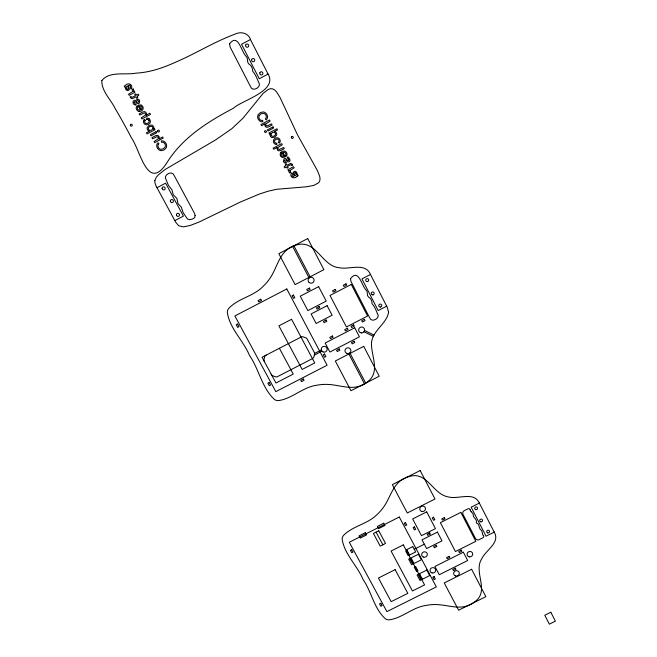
<?xml version="1.0" encoding="UTF-8"?>
<svg xmlns="http://www.w3.org/2000/svg" width="657" height="657" viewBox="0 0 657 657"><rect width="100%" height="100%" fill="white"/><g stroke="black" fill="none" stroke-linecap="round" stroke-linejoin="round"><path stroke-width="0.99" d="M259.26 115.476L260.985 113.842L263.293 113.333A3.375 3.285 74.5 0 1 265.74 114.885A3.794 3.687 74.5 0 1 266.142 115.722L266.274 116.256A2.965 2.883 74.6 0 1 266.036 117.989L265.313 119.007L266.241 119.87L266.898 119.073A4.131 4.024 74.6 0 0 267.53 116.445L267.292 115.353A5.379 5.231 74.4 0 0 266.742 114.195L265.494 112.848A4.607 4.484 74.5 0 0 262.907 111.961L260.353 112.618L258.382 114.384A4.804 4.673 74.4 0 0 258.209 119.254L259.917 121.192A3.893 3.786 74.3 0 0 261.815 121.767L262.841 121.66L262.644 120.346L261.371 120.403A2.653 2.579 74.3 0 1 260.279 119.927L259.269 118.695A3.375 3.285 74.4 0 1 259.244 115.468M280.785 152.588L281.771 151.636A4.377 4.287 76.3 0 1 282.806 151.151L284.161 151.011A3.129 3.071 76.3 0 1 286.082 151.989L286.468 152.49A3.614 3.54 76.2 0 1 286.846 153.278L286.92 153.533A2.948 2.883 76.4 0 1 286.189 156.333L285.352 155.528L285.754 154.953A1.651 1.618 76.4 0 0 285.885 153.96L285.803 153.639A2.48 2.431 76.2 0 0 285.549 153.114A1.93 1.889 76.3 0 0 283.602 152.243L283.027 152.449L285.278 156.826A2.727 2.669 76.3 0 1 284.941 157.031L282.411 157.442A2.661 2.612 76.1 0 1 281.598 157.08L280.523 155.816M127.893 89.138L128.066 89.024A0.912 0.871 60.7 0 0 128.386 88.391L127.565 85.845L126.374 86.855A1.486 1.421 60.8 0 0 126.234 87.365L126.604 88.728A1.027 0.986 60.7 0 0 127.91 89.171M133.19 88.958L132 89.598A4.106 3.926 60.5 0 1 132.312 90.083L132.599 91.159A1.429 1.363 60.8 0 1 132.484 91.651L128.567 94.206L129.199 95.364L134.915 92.309L134.299 91.167L133.297 91.701L133.642 91.027A2.201 2.102 60.9 0 0 133.428 89.327A2.316 2.217 60.9 0 0 133.199 88.974M250.416 39.527L241.562 44.265L259.269 78.774L268.072 74.085M146.306 115.115L149.853 113.218L150.469 114.375L141.896 118.958L141.271 117.8L145.493 115.074A1.371 1.314 59.8 0 0 145.567 114.318L145.468 113.998A2.217 2.127 59.7 0 0 145.172 113.489L144.795 113.144A1.207 1.158 59.9 0 0 144.253 112.955L139.785 115.041L139.169 113.891L143.021 111.838L144.663 111.633A2.045 1.971 59.9 0 1 145.501 112.035L146.018 112.618A2.521 2.423 59.8 0 1 146.371 115.139M153.508 129.051L154.395 128.583L154.995 129.692L147.061 133.921L146.445 132.78L149.459 131.178A2.488 2.398 58.9 0 1 147.562 129.733L147.16 128.797A2.784 2.685 59 0 1 147.201 127.565L149.04 125.413L151.808 125.06A2.677 2.579 59.1 0 1 152.605 125.495L153.073 125.947A3.515 3.384 59 0 1 153.467 126.538A2.488 2.398 59.1 0 1 153.557 129.076M159.06 138.857L162.591 136.976L163.207 138.126L154.666 142.668L154.042 141.526L158.255 138.816A1.355 1.314 58.6 0 0 158.329 138.069L158.23 137.748A2.193 2.119 58.5 0 0 157.935 137.247L157.565 136.902A1.191 1.15 58.6 0 0 157.015 136.713L152.572 138.791L151.956 137.65L155.799 135.613L157.434 135.399A2.028 1.963 58.7 0 1 158.263 135.802L158.78 136.385M156.966 187.721L165.589 183.155L183.402 216.112L174.819 220.637M274.47 131.49L277.492 129.897L276.909 128.764L268.951 132.969L269.526 134.077L270.413 133.609A2.456 2.398 75.2 0 0 270.454 136.081M277.246 147.398L273.714 149.27L273.123 148.129L281.689 143.604L282.272 144.745L278.051 147.439A1.339 1.306 75.7 0 0 277.96 148.178L278.051 148.498A2.16 2.119 75.9 0 0 278.338 148.999L278.691 149.336A1.174 1.15 75.7 0 0 279.233 149.525L283.668 147.464L284.259 148.597L280.416 150.617L278.79 150.823A1.996 1.955 75.6 0 1 277.977 150.428L277.476 149.853M297.243 176.109C295.133 179.271 289.762 177.85 290.903 173.99A2.193 2.16 77.2 0 1 291.716 172.963L292.521 173.908L292.053 175.821L293.285 176.667L293.958 176.109L293.211 172.66A1.733 1.7 77.9 0 1 293.802 171.756L294.139 171.534A1.848 1.823 77.9 0 1 295.223 171.346L296.578 172.175L297.136 173.653A2.267 2.234 77.9 0 1 296.948 174.737L296.989 174.852A4.558 4.484 78.8 0 1 297.58 174.606L298.212 175.69A6.159 6.069 79 0 0 297.243 176.109M370.482 274.47L361.95 278.897L378.186 310.547L386.677 306.162M314.588 353.433L321.33 349.959M314.703 354.936L321.971 351.183M414.238 549.277L424.315 544.21M139.202 111.435L140.582 111.288A4.509 4.328 60.1 0 0 141.616 110.795L142.602 109.834A3.195 3.063 60.1 0 0 142.807 106.533L141.666 105.251A2.743 2.636 60.1 0 0 140.828 104.874L138.266 105.284A2.8 2.694 60 0 0 137.937 105.49L140.327 109.965L139.736 110.171A1.987 1.905 60 0 1 137.732 109.292A2.554 2.456 60.1 0 1 137.469 108.758L137.379 108.421A1.7 1.626 60 0 1 137.485 107.411L137.888 106.828L137.017 106.007A3.03 2.907 60 0 0 136.328 108.857L136.418 109.119A3.72 3.572 60.1 0 0 136.82 109.924L137.231 110.433A3.228 3.096 60 0 0 139.202 111.435M364.536 330.455L374.079 335.136M363.962 331.736L373.447 336.376M145.197 120.247L144.22 119.451A3.047 2.932 59.3 0 0 143.546 122.227L143.628 122.498A3.737 3.597 59.4 0 0 144.064 123.376L144.277 123.656A3.269 3.145 59.4 0 0 146.527 124.855L148.515 124.428L149.977 123.007A3.228 3.104 59.4 0 0 150.289 120.814L150.083 120.174A3.868 3.72 59.4 0 0 149.591 119.319L149.016 118.728M278.453 142.331L279.406 143.119A2.989 2.924 75.7 0 0 280.128 140.376L280.054 140.105A3.663 3.581 75.6 0 0 279.644 139.235L279.447 138.964A3.203 3.129 75.7 0 0 277.238 137.773L275.267 138.192L273.788 139.604A3.162 3.096 75.5 0 0 273.435 141.772L273.624 142.413A3.794 3.704 75.7 0 0 274.092 143.251L274.651 143.842A2.8 2.735 75.5 0 0 276.917 144.359L276.811 143.111A1.84 1.799 75.5 0 1 275.217 142.799L275.004 142.512A2.217 2.168 75.6 0 1 274.798 142.183A1.914 1.872 75.5 0 1 274.716 140.499L275.866 139.358L277.443 139.062A1.922 1.881 75.7 0 1 278.79 140.089A2.349 2.3 75.6 0 1 278.954 140.483L279.028 140.844A1.864 1.823 75.7 0 1 278.445 142.323M471.209 511.704L472.933 513.675A2.776 2.636 -21.3 0 1 473.139 514.234C472.629 518.02 477.655 518.899 476.333 522.89C480.341 524.13 478.148 528.713 481.524 530.503A2.768 2.62 -21.2 0 1 481.852 530.987L482.443 533.517A4.574 4.32 -21.7 0 0 483.338 535.578M265.313 126.292L265.814 126.875A2.02 1.963 74.7 0 0 266.635 127.277L268.261 127.064L272.121 125.035L271.53 123.886L267.07 125.963A1.183 1.158 74.8 0 1 266.528 125.774L266.175 125.438A2.185 2.127 75 0 1 265.888 124.929L265.798 124.608A1.347 1.314 74.8 0 1 265.88 123.861L270.117 121.151L269.526 120.001L260.936 124.551L261.527 125.701L265.075 123.82A2.48 2.423 74.8 0 0 265.346 126.267M295.921 173.12L296.25 174.425A1.421 1.396 77.8 0 1 296.093 174.918L294.911 175.904L294.18 173.44A0.871 0.862 77.9 0 1 294.5 172.824L294.673 172.717A0.986 0.969 77.9 0 1 295.905 173.128M376.091 532.121L382.883 544.801M141.206 109.448L139.465 106.204L140.261 106.007A1.569 1.503 60.1 0 1 141.173 106.311L141.953 107.42A1.823 1.749 60.1 0 1 141.198 109.44M279.389 348.284L293.227 374.104L275.956 382.998L262.053 357.252L300.906 337.156A4.287 4.229 -0.5 0 1 302.606 336.68L306.285 338.027A5.675 5.593 -0.4 0 1 307.46 339.546L314.079 352.029A5.658 5.568 -3.3 0 1 314.662 353.844L313.676 357.572A4.279 4.213 -3.7 0 1 312.321 358.673L277.722 376.518A4.271 4.188 4.8 0 1 276.039 376.987L272.368 375.664A5.65 5.543 4.8 0 1 271.185 374.162M293.884 245.767L310.375 277.32M349.877 352.899L365.711 383.195M292.554 246.293L309.118 277.977M348.629 353.532L364.545 383.951M479.446 503.278C474.009 490.902 458.143 499.796 448.23 496.889C432.873 494.425 427.149 470.765 409.204 476.547A22.905 21.903 -17 0 0 403.168 478.92C392.558 484.866 390.274 497.834 383.622 507.089A45.538 43.814 -9.6 0 1 377.184 514.415C367.698 524.155 352.825 525.822 343.447 535.463A7.941 7.564 -9.2 0 0 342.108 538.756C344.161 554.147 357.342 565.529 363.173 579.712C371.788 592.129 374.129 609.113 385.758 619.075A7.827 7.342 -11.6 0 0 389.264 619.855C402.413 617.999 412.53 607.347 425.802 605.467A44.085 41.046 -14.1 0 1 435.468 604.555C446.752 604.53 458.471 609.942 469.41 605.064A22.51 21.147 -17.6 0 0 474.773 601.746C490.262 590.848 472.909 572.033 481.819 558.655C485.728 550.073 500.724 542.698 494.113 531.891M282.149 152.958L283.783 156.136L283.003 156.333A1.519 1.486 76.1 0 1 282.108 156.037L281.368 154.953A1.774 1.741 76.1 0 1 282.149 152.966M146.848 119.459L146.708 118.186A2.85 2.743 59.5 0 1 149.016 118.72M483.38 535.545A1.429 1.347 -21.2 0 1 483.281 537.459A2.858 2.702 -21.2 0 1 482.608 537.919L479.273 539.594A2.858 2.702 -20.8 0 1 475.479 538.469L463.004 514.349A2.874 2.727 -21 0 1 464.318 510.629L467.669 508.945A2.874 2.727 -21.4 0 1 468.449 508.674A1.437 1.363 -21.5 0 1 470.092 509.742M471.233 511.68A4.591 4.361 -22 0 1 470.034 509.758M264.492 361.752A5.667 5.568 7.8 0 1 263.884 359.946L264.837 356.217A4.287 4.213 8.1 0 1 266.192 355.108M148.901 120.403A1.946 1.872 59.4 0 1 149.016 122.103L147.882 123.253L146.297 123.549A1.963 1.889 59.3 0 1 144.91 122.514A2.398 2.308 59.4 0 1 144.737 122.12L144.647 121.75A1.963 1.889 59.3 0 1 145.296 120.19M148.901 120.403A2.258 2.176 59.4 0 0 148.687 120.067L148.441 119.804A1.881 1.807 59.5 0 0 146.856 119.484M158.748 136.41A2.497 2.414 58.6 0 1 159.125 138.882M280.506 155.824A3.104 3.039 76.1 0 1 280.802 152.596M277.509 149.821A2.464 2.406 75.7 0 1 277.188 147.373M270.405 136.106A3.466 3.384 75.4 0 0 270.783 136.689L271.234 137.141A2.636 2.579 75.2 0 0 272.023 137.568L274.766 137.223L276.63 135.087A2.743 2.677 75.5 0 0 276.696 133.864L276.367 132.903A2.456 2.398 75.5 0 0 274.47 131.449M290.139 170.779L290.394 171.814A3.942 3.868 77.8 0 0 290.681 172.282L289.499 172.906A2.217 2.185 77 0 1 289.277 172.553A2.111 2.07 76.9 0 1 289.088 170.894L289.466 170.253L288.48 170.771L287.906 169.67L293.572 166.681L294.155 167.814L290.263 170.294A1.371 1.347 77.1 0 0 290.139 170.779M128.534 85.525L129.396 89.204A1.807 1.725 60.7 0 1 128.821 90.132L128.476 90.362A1.93 1.848 60.7 0 1 127.368 90.559L125.963 89.697L125.339 88.169A2.365 2.267 60.8 0 1 125.503 87.044L125.454 86.921A4.78 4.566 60.8 0 1 124.863 87.176L124.181 86.051A6.471 6.184 61 0 0 125.159 85.624C127.359 82.322 132.788 83.891 131.728 87.833A2.291 2.193 61 0 1 130.924 88.892C130.25 88.317 131.063 83.759 128.534 85.525M195.137 215.545L194.644 217.648L192.624 219.019L189.61 219.693L187.467 219.019L183.048 212.457L181.316 207.136L177.891 203.399L176.889 198.373L173.21 194.743L171.97 189.832L168.447 185.405L165.58 178.441A2.39 2.324 54.7 0 1 165.367 178.129C164.743 174.048 172.397 170.434 174.13 175.476L194.464 213.262L195.137 215.545M229.556 43.962L230.196 47.205L250.531 86.65C252.255 91.849 260.008 88.087 259.416 83.948A2.439 2.365 75.3 0 0 259.203 83.628C257.265 79.308 255.885 74.841 252.707 71.235C252.641 68.246 251.475 65.503 248.806 63.959C246.638 62.037 248.321 58.629 246.359 56.601C241.423 52.519 238.236 32.177 229.556 43.962M388.607 312.264C386.521 324.23 372.264 330.504 371.468 343.241C371.148 356.004 380.6 371.903 367.706 381.668A23.488 23.069 -15.8 0 1 362.155 385.224C350.674 390.43 338.396 384.435 326.562 384.386A46.006 44.709 -7.3 0 0 316.452 385.298C302.565 387.236 292.193 398.709 278.453 400.614A8.18 7.999 2.6 0 1 274.766 399.735C261.954 388.238 259.096 369.283 249.405 355.248C243.18 340.359 229.49 328.328 227.273 312.108A8.344 8.204 24.4 0 1 228.611 308.535C238.171 298.179 253.873 296.406 263.556 285.935A48.092 47.37 44.4 0 0 270.158 278.026C276.958 268.023 278.921 254.103 290.074 247.549A23.956 23.898 37.9 0 1 296.356 245.012C316.28 238.918 321.766 266.504 339.538 267.76C349.549 269.879 365.481 261.995 370.597 274.7L387.236 307.287L388.607 312.264M350.501 278.708L351.052 281.689L369.694 317.865C371.377 322.628 378.646 319.154 378.227 315.311A2.267 2.234 -30.9 0 0 378.03 315.015C376.264 311.048 375.024 306.934 372.067 303.649C372.067 300.881 370.975 298.36 368.478 296.98C366.458 295.223 368.125 292.078 366.294 290.222C361.67 286.28 358.788 267.777 350.501 278.708M154.847 180.511L154.88 182.679L156.07 186.005L175.764 222.304L178.72 225.762L183.336 226.879L190.21 225.474L199.046 222.058L240.363 202.052L259.285 194.07L268.064 191.212L276.663 189.29L306.827 186.752L313.997 185.348L318.694 182.745L319.77 180.872L320.041 178.63L319.622 176.084L317.241 170.294L297.457 134.726L279.956 97.335L276.572 91.865L274.716 89.993L272.712 88.884L270.536 88.679L268.171 89.467L263.03 93.499L243 118.186L232.003 128.55L215.586 139.925L165.047 169.531L158.518 174.713L156.391 177.119L154.847 180.511M101.81 80.597C101.556 91.167 110.507 99.117 114.926 108.101C120.757 117.874 126.21 127.869 131.49 137.945C140.467 150.486 147.587 192.682 166.903 162.772C182.449 137.617 207.826 121.701 233.416 108.241C242.063 99.987 278.954 91.027 267.711 73.379L250.785 40.241C248.839 33.088 240.963 30.986 234.656 34.295C214.511 41.728 196.205 53.283 176.519 61.791C163.7 67.63 150.141 72.434 135.95 73.157C124.937 75.227 109.555 70.874 101.81 80.597M134.151 102.188L134.94 103.757A1.322 1.273 60.2 0 0 135.654 103.97C137.962 106.105 132.574 105.005 133.034 102.533C132.657 100.948 134.636 99.536 135.942 100.611C136.861 104.069 140.565 101.474 137.477 100.176A1.437 1.38 60.4 0 0 136.96 100.242L136.771 99.018A2.349 2.25 60.4 0 1 137.666 98.977L138.808 99.527A3.203 3.071 60.3 0 1 139.711 100.907L139.185 103.305A1.93 1.848 60.4 0 1 138.233 103.74C136.5 104.274 135.465 100.119 134.151 102.188M288.916 159.865C287.873 162.295 286.583 158.05 284.933 158.542A1.864 1.831 76.2 0 0 283.988 158.969L283.413 161.318A3.096 3.039 76.5 0 0 284.276 162.657L285.376 163.191A2.267 2.226 76.3 0 0 286.247 163.15L286.099 161.959A1.388 1.363 76.3 0 1 285.59 162.024C282.543 160.308 286.501 158.6 287.413 161.778C293.736 162.747 286.444 153.541 287.462 158.321A1.281 1.257 76.8 0 1 288.168 158.526L288.916 159.865M137.379 96.292L137.674 97.45L136.664 97.992L136.056 96.85L132.164 98.78L130.398 97.745A3.334 3.195 60.5 0 1 130.127 97.105L131.039 96.431A2.694 2.579 60.6 0 0 131.228 96.866L132.09 97.417L135.424 95.684L134.734 94.394L135.744 93.852L136.434 95.142L138.241 94.181L138.816 95.24L137.379 96.292M285.631 165.621L284.161 166.829L284.695 167.864L286.485 166.919L287.134 168.167L288.136 167.642L287.487 166.385L290.796 164.702L291.626 165.236A2.595 2.546 76.8 0 1 291.798 165.654L292.702 164.997A3.211 3.154 77 0 0 292.464 164.381L290.755 163.371L286.904 165.26L286.329 164.151L285.327 164.677L285.631 165.621M152.769 128.657L151.751 129.963A3.359 3.236 59.1 0 1 151.11 130.275L149.656 130.316A1.799 1.733 59 0 1 148.843 129.757L148.433 129.002A1.766 1.7 59 0 1 148.416 128.016L149.27 126.842A3.482 3.359 59 0 1 149.886 126.489L151.529 126.349A1.774 1.708 59.1 0 1 152.35 126.908L152.761 127.672A1.807 1.741 59.1 0 1 152.769 128.657M271.201 133.814L271.136 134.003A1.782 1.741 75.2 0 0 271.127 134.981L271.522 135.736A1.749 1.708 75.2 0 0 272.318 136.295L273.953 136.155A3.441 3.359 75.3 0 0 274.569 135.802L275.439 134.636A1.741 1.7 75.5 0 0 275.447 133.658L275.053 132.903A1.774 1.725 75.4 0 0 274.256 132.353L272.811 132.394A3.31 3.236 75.4 0 0 272.17 132.706L271.201 133.814M158.312 144.45L158.206 144.671A2.965 2.866 58 0 0 157.992 146.388L158.14 146.922A3.794 3.671 58.1 0 0 158.559 147.759A3.375 3.269 58.1 0 0 161.031 149.303L163.33 148.778L165.03 147.16A3.384 3.269 58.2 0 0 164.964 143.965L163.946 142.733A2.653 2.571 58.3 0 0 162.837 142.265L161.565 142.323L161.343 141.009L162.378 140.91A3.901 3.77 58.3 0 1 164.291 141.469L166.04 143.398A4.813 4.648 58.2 0 1 165.942 148.244L163.987 149.993L161.441 150.642A4.607 4.459 58.1 0 1 158.838 149.771L157.565 148.441A5.387 5.207 58.2 0 1 156.99 147.291L156.736 146.199A4.139 3.999 58 0 1 157.319 143.587L157.959 142.799L158.912 143.653L158.312 144.45M156.046 131.655L150.363 134.677L150.97 135.818L156.653 132.788L156.046 131.655M273.066 126.867L267.358 129.889L267.949 131.022L273.649 128L273.066 126.867M307.731 238.565L278.823 253.668L295.116 284.629L323.885 269.666L307.731 238.565M260.755 299.222L258.111 300.602L258.817 301.924L261.461 300.545L260.755 299.222M286.805 288.957L234.877 315.968L275.809 391.638L327.104 365.226L286.805 288.957M237.571 324.065L236.249 324.755L237.67 327.375L238.992 326.685L237.571 324.065M293.408 295.05L292.078 295.74L293.474 298.377L294.804 297.687L293.408 295.05M309.398 288.07L306.737 289.45L307.435 290.78L310.096 289.392L309.398 288.07M318.653 286.633L300.265 296.184L307.87 310.621L326.217 301.111L318.653 286.633M335.234 289.4L332.573 290.78L333.263 292.094L335.916 290.723L335.234 289.4M345.984 283.816L343.324 285.204L344.005 286.526L346.666 285.146L345.984 283.816M351.29 284.424L330.019 295.461L346.42 326.956L367.583 316.025L351.29 284.424M291.585 319.294L278.905 325.864L302.154 369.448L314.744 362.96L291.585 319.294M319.056 306.499L316.403 307.87L317.093 309.184L319.745 307.813L319.056 306.499M327.112 305.669L311.106 313.956L316.124 323.49L332.105 315.229L327.112 305.669M326.118 319.984L323.474 321.355L324.164 322.661L326.808 321.298L326.118 319.984M353.647 324.87L351.01 326.242L351.684 327.539L354.328 326.176L353.647 324.87M364.339 319.351L361.695 320.723L362.368 322.029L365.013 320.657L364.339 319.351M332.417 335.973L329.781 337.337L330.463 338.634L333.099 337.271L332.417 335.973M347.381 328.245L344.744 329.609L345.426 330.914L348.062 329.551L347.381 328.245M354.731 327.761L325.174 343.02L329.921 352.037L359.428 336.819L354.731 327.761M269.214 382.53L267.908 383.203L269.296 385.766L270.602 385.092L269.214 382.53M324.525 354.016L323.203 354.69L324.574 357.277L325.888 356.595L324.525 354.016M339.193 348.9L336.565 350.255L337.238 351.544L339.874 350.189L339.193 348.9M354.131 341.197L351.495 342.56L352.168 343.857L354.805 342.494L354.131 341.197M363.723 346.37L335.308 361.005L350.953 390.734L379.229 376.231L363.723 346.37M303.378 378.99L300.758 380.337L301.448 381.618L304.06 380.272L303.378 378.99M420.168 470.535L392.336 484.628L407.299 512.977L435 499L420.168 470.535M383.721 523.218L377.447 526.388L378.637 528.622L384.912 525.452L383.721 523.218M365.317 532.696L359.05 535.857L360.25 538.083L366.516 534.921L365.317 532.696M399.3 517.018L349.286 542.255L386.907 611.61L436.33 586.906L399.3 517.018M378.752 530.782L373.431 533.468L380.231 546.139L385.544 543.462L378.752 530.782M351.7 549.687L350.427 550.328L351.733 552.726L352.998 552.085L351.7 549.687M405.476 522.57L404.203 523.218L405.484 525.633L406.757 524.992L405.476 522.57M426.697 511.877L412.662 518.948L421.482 535.669L435.476 528.63L426.697 511.877M414.411 526.865L413.13 527.514L414.411 529.928L415.684 529.287L414.411 526.865M433.546 517.231L432.273 517.872L433.538 520.295L434.819 519.654L433.546 517.231M444.346 517.626L441.783 518.915L442.416 520.122L444.978 518.833L444.346 517.626M460.861 512.37L440.379 522.676L455.449 551.535L475.832 541.319L460.861 512.37M479.339 503.073L471.126 507.204L486.04 536.194L494.22 532.104L479.339 503.073M403.291 544.891L391.079 551.034L412.456 590.98L424.586 584.911L403.291 544.891M429.719 532.917L427.173 534.198L427.806 535.406L430.351 534.116L429.719 532.917M437.422 532.088L422.008 539.84L426.623 548.57L442.005 540.851L437.422 532.088M412.81 546.591L406.502 549.761L409.352 555.124L415.659 551.954L412.81 546.591M407.077 550.385L405.714 551.067L408.071 555.502L409.434 554.82L407.077 550.385M418.419 554.253L408.662 559.156L411.602 564.692L421.359 559.797L418.419 554.253M436.215 545.269L433.669 546.55L434.302 547.749L436.848 546.468L436.215 545.269M411.356 558.425L409.993 559.107L412.341 563.525L413.705 562.844L411.356 558.425M395.128 569.652L378.416 578.037L391.186 601.656L407.833 593.337L395.128 569.652M415.618 566.433L414.255 567.114L416.595 571.524L417.959 570.843L415.618 566.433M461.271 550.123L458.726 551.395L459.35 552.594L461.896 551.313L461.271 550.123M449.133 556.323L446.596 557.604L447.22 558.795L449.766 557.522L449.133 556.323M426.795 570.062L417.064 574.941L419.995 580.435L429.711 575.573L426.795 570.062M463.357 552.217L434.893 566.474L439.262 574.735L467.685 560.52L463.357 552.217M419.864 574.423L418.501 575.105L420.841 579.49L422.196 578.817L419.864 574.423M380.781 603.266L379.524 603.898L380.797 606.247L382.062 605.614L380.781 603.266M434.072 576.6L432.807 577.232L434.063 579.605L435.328 578.973L434.072 576.6M455.35 568.19L452.813 569.455L453.437 570.646L455.974 569.373L455.35 568.19M471.611 569.274L444.239 582.956L458.627 610.222L485.868 596.655L471.611 569.274M550.829 612.242L544.784 615.231L549.334 624.15L555.379 621.161L550.829 612.242M361.194 332.869A2.973 2.932 -23.5 0 0 364.372 328.829A2.973 2.932 -23.5 0 0 359.28 328.163A2.973 2.932 -23.5 0 0 361.194 332.869M367.567 281.574A1.503 1.486 -43.6 0 0 368.322 279.094A1.503 1.486 -43.6 0 0 365.801 279.693A1.503 1.486 -43.6 0 0 367.567 281.574M372.889 294.894A1.495 1.478 -38.2 0 0 373.882 292.505A1.495 1.478 -38.2 0 0 371.32 292.866A1.495 1.478 -38.2 0 0 372.889 294.894M380.313 307.041A1.495 1.478 -35.1 0 0 381.52 304.758A1.495 1.478 -35.1 0 0 378.941 304.881A1.495 1.478 -35.1 0 0 380.313 307.041M346.986 353.466A2.965 2.915 -16 0 0 350.846 350.107A2.965 2.915 -16 0 0 345.993 348.514A2.965 2.915 -16 0 0 346.986 353.466M309.11 282.469A3.006 2.998 5.7 0 0 314.038 280.835A3.006 2.998 5.7 0 0 310.145 277.394A3.006 2.998 5.7 0 0 309.11 282.469M469.295 556.84A2.85 2.685 -19.5 0 0 472.588 553.26A2.85 2.685 -19.5 0 0 467.792 552.438A2.85 2.685 -19.5 0 0 469.295 556.84M423.724 557.136A2.85 2.702 -15.8 0 0 427.255 553.777A2.85 2.702 -15.8 0 0 422.525 552.619A2.85 2.702 -15.8 0 0 423.724 557.136M432.076 572.929A2.842 2.677 -16 0 0 435.599 569.578A2.842 2.677 -16 0 0 430.885 568.436A2.842 2.677 -16 0 0 432.076 572.929M475.832 509.643A1.437 1.363 -22.2 0 0 477.499 507.828A1.437 1.363 -22.2 0 0 475.085 507.401A1.437 1.363 -22.2 0 0 475.832 509.643M480.809 521.83A1.437 1.355 -21.9 0 0 482.468 520.016A1.437 1.355 -21.9 0 0 480.062 519.597A1.437 1.355 -21.9 0 0 480.809 521.83M487.806 532.934A1.429 1.355 -21.9 0 0 489.465 531.127A1.429 1.355 -21.9 0 0 487.059 530.716A1.429 1.355 -21.9 0 0 487.806 532.934M455.687 575.984A2.842 2.669 -17.8 0 0 459.218 572.641A2.842 2.669 -17.8 0 0 454.521 571.5A2.842 2.669 -17.8 0 0 455.687 575.984M421.835 511.483A2.874 2.743 -17.4 0 0 425.391 508.066A2.874 2.743 -17.4 0 0 420.62 506.892A2.874 2.743 -17.4 0 0 421.835 511.483M322.998 351.922A2.965 2.924 -8.4 0 0 327.161 348.941A2.965 2.924 -8.4 0 0 322.48 346.888A2.965 2.924 -8.4 0 0 322.998 351.922M157.59 131.022A0.936 0.903 59.5 0 0 158.945 131.901A0.936 0.903 59.5 0 0 158.978 130.291A0.936 0.903 59.5 0 0 157.59 131.022M130.316 125.126A1.01 0.969 57.8 0 0 131.778 126.062A1.01 0.969 57.8 0 0 131.794 124.329A1.01 0.969 57.8 0 0 130.316 125.126M245.636 45.111A1.626 1.56 75.6 0 0 247.459 47.23A1.626 1.56 75.6 0 0 248.289 44.569A1.626 1.56 75.6 0 0 245.636 45.111M251.656 59.606A1.618 1.56 75.8 0 0 253.479 61.717A1.618 1.56 75.8 0 0 254.308 59.064A1.618 1.56 75.8 0 0 251.656 59.606M259.852 72.853A1.61 1.56 76.4 0 0 261.658 74.955A1.61 1.56 76.4 0 0 262.496 72.319A1.61 1.56 76.4 0 0 259.852 72.853M264.64 131.285A0.928 0.903 74 0 0 265.666 132.509A0.928 0.903 74 0 0 266.175 130.998A0.928 0.903 74 0 0 264.64 131.285M291.404 137.058A0.994 0.969 79.1 0 0 292.422 138.438A0.994 0.969 79.1 0 0 293.071 136.861A0.994 0.969 79.1 0 0 291.404 137.058M176.446 215.053A1.552 1.519 49.5 0 0 178.926 216.063A1.552 1.519 49.5 0 0 178.499 213.418A1.552 1.519 49.5 0 0 176.446 215.053M170.377 201.288A1.56 1.519 51.4 0 0 172.865 202.299A1.56 1.519 51.4 0 0 172.43 199.646A1.56 1.519 51.4 0 0 170.377 201.288M162.098 188.444A1.569 1.528 52.7 0 0 164.496 189.692A1.569 1.528 52.7 0 0 164.307 186.999A1.569 1.528 52.7 0 0 162.098 188.444"/></g></svg>
